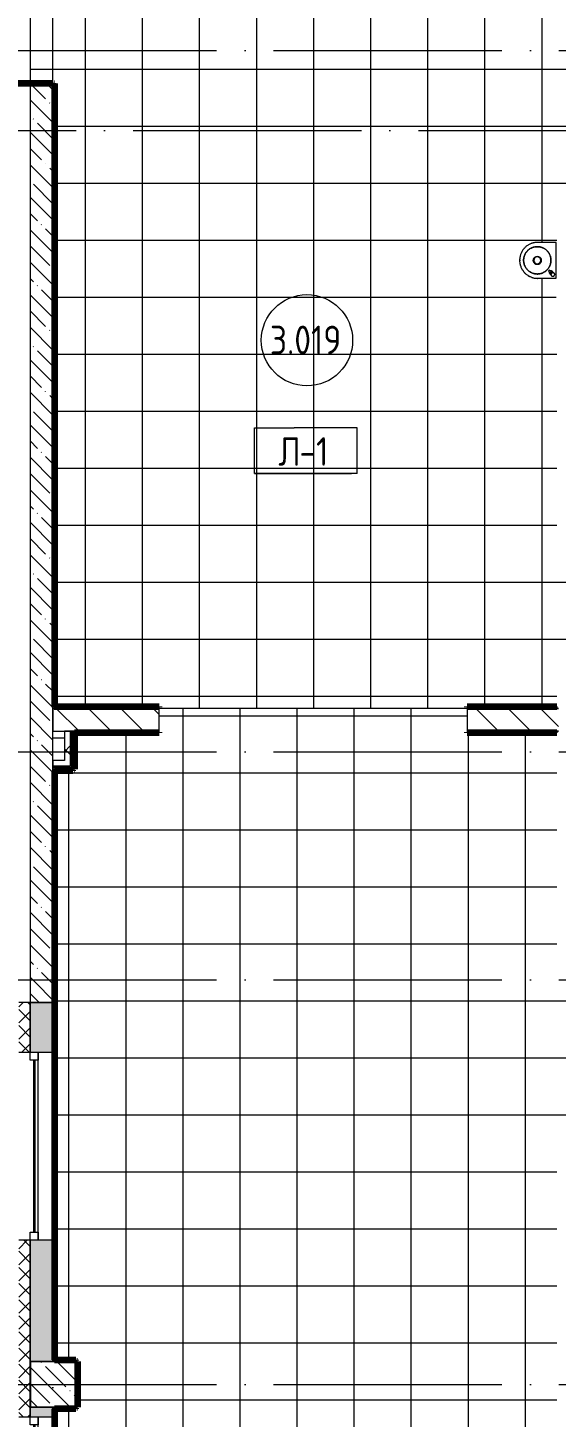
# Model space of a CAD drawing. Header units: millimetres. Extents: x 97 to 215964, y -4577 to 60645.
# Drawn here: x 128078 to 132707, y 39687 to 51875 of the extents above; entities that cross this region are included whole.
import ezdxf

# ---------------------------------------------------------------- set-up
doc = ezdxf.new("R2010")
doc.units = ezdxf.units.MM
doc.linetypes.add('ADSK_Линия сетки', pattern=[2500, 2000, -250, 0, -250])
for name, color, linetype, lineweight in [('A-AREA-____-IDEN', 2, 'Continuous', 20), ('A-FLOR-____-IDEN', 11, 'Continuous', 20), ('A-FLOR-____-OTLN', 192, 'Continuous', 9), ('A-FLOR-____-PATT', 8, 'Continuous', 9), ('A-GLAZ-____-MCUT', 151, 'Continuous', 9), ('A-GLAZ-____-OTLN', 151, 'Continuous', 9), ('A-WALL-____-MCUT', 113, 'Continuous', 9), ('A-WALL-____-PATT', 111, 'Continuous', 9), ('A-WALL-FNSH-MCUT', 113, 'Continuous', 9), ('I-WALL-____-OTLN', 2, 'Continuous', 9), ('P-SANR-FIXT-OTLN', 6, 'Continuous', 9), ('S-COLS-____-MCUT', 52, 'Continuous', 9), ('S-COLS-____-OTLN', 52, 'Continuous', 9), ('S-GRID-____-OTLN', 1, 'Continuous', 9)]:
    doc.layers.add(name, color=color, linetype=linetype, lineweight=lineweight)
doc.styles.add('GOST Common', font='GOST_Common.ttf', dxfattribs={"width": 0.9, "height": 250})
pattern_1 = [(135, (0, 0), (-142.5612, -142.5612), []), (135, (142.56, 0), (-142.5612, -142.5612), [252.016, -50.403, 3.353, -47.05])]

# ---------------------------------------------------------------- blocks, each defined once
blk = doc.blocks.new('Окно_СКБ_1Ст1 - 120_Окно_СКБ_1Ст_1650_ОК17_E60-37619705-О_АИ_ПП_8_400_Целиком')
at = {"layer": 'A-GLAZ-____-MCUT', "color": 90}
for p, q in [((-825, -195), (-825, -125)), ((-825, -125), (-755, -125)), ((-755, -195), (-825, -195)), ((-755, -125), (-755, -195)), ((755, -195), (755, -125)), ((755, -125), (825, -125)), ((825, -195), (755, -195)), ((825, -125), (825, -195))]:
    blk.add_line(p, q, dxfattribs=at)
at = {"layer": 'A-GLAZ-____-MCUT', "color": 10, "lineweight": 5}
for p, q in [((755, -155), (-755, -155)), ((755, -165), (-755, -165))]:
    blk.add_line(p, q, dxfattribs=at)
at = {"layer": 'A-GLAZ-____-OTLN', "color": 10, "lineweight": 5}
blk.add_line((-825, -195), (825, -195), dxfattribs=at)
blk = doc.blocks.new('Окно_СКБ_2Ст1 - Окно_СКБ_2Ст_3300_ОКп-1_e60-37619719-О_АИ_ПП_8_400_Целиком')
at = {"layer": 'A-GLAZ-____-MCUT', "color": 90}
for p, q in [((-1650, -195), (-1650, -125)), ((-1650, -125), (-1580, -125)), ((-1580, -195), (-1650, -195)), ((-1580, -125), (-1580, -195)), ((750, -195), (750, -125)), ((750, -125), (820, -125)), ((820, -195), (750, -195)), ((820, -125), (820, -195)), ((1580, -195), (1580, -125)), ((1580, -125), (1650, -125)), ((1650, -195), (1580, -195)), ((1650, -125), (1650, -195))]:
    blk.add_line(p, q, dxfattribs=at)
at = {"layer": 'A-GLAZ-____-MCUT', "color": 10, "lineweight": 5}
for p, q in [((750, -155), (-1580, -155)), ((750, -165), (-1580, -165)), ((1580, -155), (820, -155)), ((1580, -165), (820, -165))]:
    blk.add_line(p, q, dxfattribs=at)
at = {"layer": 'A-GLAZ-____-OTLN', "color": 10, "lineweight": 5}
blk.add_line((-1650, -195), (1650, -195), dxfattribs=at)
blk = doc.blocks.new('0083_СОШ675_АР_R22_rvt-1-О_АИ_ПП_8_400_Целиком')
at = {"layer": 'A-WALL-____-PATT', "lineweight": 5}
h = blk.add_hatch(dxfattribs=at)
h.set_pattern_fill('FP_8', color=10, style=0, pattern_type=2)
h.set_pattern_definition(pattern_1)
h.paths.add_polyline_path([(69300, 43500), (69500, 43500), (69500, 51375), (69300, 51375), (69300, 44091)])
h = blk.add_hatch(dxfattribs=at)
h.set_pattern_fill('FP_10', color=10, style=0, pattern_type=2)
h.set_pattern_definition([(135, (0, 0), (-141.42136, -141.42136), [])])
h.paths.add_polyline_path([(69500, 45705), (70430, 45705), (70430, 45905), (69500, 45905)])
h.paths.add_polyline_path([(73686, 45705), (73930, 45705), (73930, 45905), (73130, 45905), (73130, 45705)])
h = blk.add_hatch(dxfattribs=at)
h.set_pattern_fill('FP_17', color=252, style=0, pattern_type=2)
h.set_pattern_definition([(45, (0, 0), (-141.42136, 141.42136), []), (135, (0, 0), (-141.42136, -141.42136), [])])
h.paths.add_polyline_path([(69650, 45447), (69650, 45705), (69600, 45705), (69600, 45447)])
h = blk.add_hatch(dxfattribs=at)
h.set_pattern_fill('FP_8', color=10, style=0, pattern_type=2)
h.set_pattern_definition(pattern_1)
h.paths.add_polyline_path([(69500, 43325), (69500, 43500), (69300, 43500), (69300, 43325)])
h = blk.add_hatch(dxfattribs=at)
h.set_pattern_fill('FP_16', color=10, style=0, pattern_type=2)
h.set_pattern_definition([(45, (0, 0), (-70.71068, 70.71068), []), (135, (0, 0), (-70.71068, -70.71068), [])])
h.paths.add_polyline_path([(69283, 26225), (69300, 26225), (69300, 33190), (69200, 33190), (69200, 26225)])
h.paths.add_polyline_path([(69300, 34840), (69300, 36390), (69200, 36390), (69200, 34840)])
h.paths.add_polyline_path([(69200, 39690), (69300, 39690), (69300, 41240), (69200, 41240), (69200, 40183)])
h.paths.add_polyline_path([(69200, 42890), (69300, 42890), (69300, 43325), (69200, 43325), (69200, 43114)])
h = blk.add_hatch(dxfattribs=at)
h.set_pattern_fill('FP_69', color=10, style=0, pattern_type=2)
h.set_pattern_definition([(50, (0, 0), (364.3679, -31.8783), [38.1, -419.1]), (355, (0, 0), (-70.4859, 382.1133), [30.48, -335.28]), (100.451, (30.36, -2.66), (293.885, 350.2334), [32.38, -356.18]), (46.184, (0, 101.6), (542.1585, -84.0858), [57.15, -628.65]), (96.636, (45.2, 94.6), (474.805, 494.8554), [48.57, -534.27]), (351.184, (0, 101.6), (474.8102, 494.85), [45.72, -502.92]), (21, (50.8, 76.2), (303.2285, -204.5305), [38.1, -419.1]), (326, (50.8, 76.2), (123.6039, 368.376), [30.48, -335.28]), (71.451, (76.07, 59.16), (426.8341, 163.8427), [32.38, -356.18]), (37.5, (0, 0), (6.17665, 169.11015), [16.764, -314.452, 16.764, -323.596, -336.55]), (37.5, (0, 0), (6.17665, 169.11015), [-671.576, 16.764, -319.786]), (7.5, (0, 0), (133.63888, 200.3615), [16.764, -177.292, 16.764, -306.832, -128.27]), (7.5, (0, 0), (133.63888, 200.3615), [-517.652, 16.764, -111.506]), (327.5, (-113.28, 0), (271.18182, -11.45836), [16.764, -110.236, 16.764, -379.476, -525.78]), (327.5, (-113.28, 0), (271.18182, -11.45836), [-523.24, 16.764, -509.016]), (317.5, (-164.08, 0), (296.2585, 50.85285), [16.764, -148.336, 16.764, -246.38, -373.38]), (317.5, (-164.08, 0), (296.2585, 50.85285), [-428.244, 16.764, -356.616])])
h.paths.add_polyline_path([(69300, 26625), (69500, 26625), (69500, 32325), (69300, 32325), (69300, 27482)])
h.paths.add_polyline_path([(69300, 32725), (69500, 32725), (69500, 33190), (69300, 33190)])
h.paths.add_polyline_path([(69500, 34840), (69500, 35575), (69300, 35575), (69300, 34840)])
h.paths.add_polyline_path([(69300, 35975), (69500, 35975), (69500, 36390), (69300, 36390), (69300, 36275)])
h.paths.add_polyline_path([(69500, 39690), (69500, 39775), (69300, 39775), (69300, 39690)])
h.paths.add_polyline_path([(69500, 40175), (69500, 41240), (69300, 41240), (69300, 40175)])
h.paths.add_polyline_path([(69500, 42890), (69500, 43325), (69300, 43325), (69300, 42890)])
at = {"layer": 'S-COLS-____-OTLN', "lineweight": 5}
h = blk.add_hatch(dxfattribs=at)
h.set_pattern_fill('FP_8', color=256, style=0, pattern_type=2)
h.set_pattern_definition(pattern_1)
h.paths.add_polyline_path([(69300, 39775), (69700, 39775), (69700, 40175), (69300, 40175)])
at = {"layer": 'A-FLOR-____-OTLN', "color": 90}
blk.add_line((69500, 45647), (69600, 45647), dxfattribs=at)
at = {"layer": 'A-WALL-____-MCUT', "color": 50, "lineweight": 13}
for p, q in [((69300, 51375), (69300, 43500)), ((69500, 51375), (69300, 51375)), ((69500, 43500), (69500, 51375)), ((70430, 45905), (69500, 45905)), ((69500, 45905), (69500, 45705)), ((70430, 45705), (70430, 45905)), ((73930, 45905), (73130, 45905)), ((73130, 45905), (73130, 45705)), ((69500, 45705), (70430, 45705)), ((69650, 45705), (69600, 45705)), ((69600, 45705), (69600, 45447)), ((69650, 45705), (69650, 45447)), ((73130, 45705), (73930, 45705)), ((69600, 45447), (69500, 45447)), ((69500, 45447), (69500, 45397)), ((69650, 45397), (69500, 45397)), ((69650, 45447), (69650, 45397)), ((69300, 43500), (69300, 43325)), ((69500, 43325), (69500, 43500)), ((69300, 42890), (69300, 43325)), ((69300, 43325), (69500, 43325)), ((69500, 43325), (69300, 43325)), ((69300, 43325), (69300, 42890)), ((69500, 42890), (69500, 43325)), ((69300, 42890), (69500, 42890)), ((69300, 40175), (69300, 41240)), ((69500, 41240), (69300, 41240)), ((69300, 41240), (69300, 40175)), ((69500, 40175), (69500, 41240)), ((69300, 39690), (69300, 39775)), ((69300, 39775), (69300, 39690)), ((69500, 39690), (69500, 39775)), ((69300, 39690), (69500, 39690))]:
    blk.add_line(p, q, dxfattribs=at)
at = {"layer": 'A-WALL-____-MCUT', "color": 10, "lineweight": 5}
for p, q in [((69663, 45705), (69663, 45447)), ((69663, 45385), (69500, 45385)), ((69663, 45447), (69663, 45397)), ((69663, 45397), (69663, 45385)), ((69300, 40175), (69500, 40175)), ((69500, 39775), (69300, 39775))]:
    blk.add_line(p, q, dxfattribs=at)
at = {"layer": 'A-WALL-____-MCUT', "color": 90}
for p, q in [((69300, 43325), (69200, 43325)), ((69200, 42890), (69300, 42890)), ((69300, 41240), (69200, 41240)), ((69300, 39775), (69300, 40175)), ((69200, 39690), (69300, 39690))]:
    blk.add_line(p, q, dxfattribs=at)
at = {"layer": 'A-WALL-FNSH-MCUT', "color": 90}
for p, q in [((69663, 45705), (69650, 45705)), ((69675, 45705), (69663, 45705)), ((69675, 45447), (69675, 45705)), ((69500, 45397), (69500, 45385)), ((69500, 45385), (69500, 45372)), ((69500, 45372), (69675, 45372)), ((69675, 45397), (69675, 45447)), ((69675, 45385), (69675, 45397)), ((69675, 45372), (69675, 45385))]:
    blk.add_line(p, q, dxfattribs=at)
at = {"layer": 'I-WALL-____-OTLN', "color": 90}
blk.add_line((69500, 42884), (69500, 41240), dxfattribs=at)
at = {"layer": 'S-COLS-____-MCUT', "color": 130, "lineweight": 25}
for p, q in [((69300, 40175), (69300, 39775)), ((69700, 40175), (69500, 40175)), ((69700, 39775), (69700, 40175)), ((69500, 39775), (69700, 39775))]:
    blk.add_line(p, q, dxfattribs=at)
at = {"layer": 'S-COLS-____-OTLN', "color": 90}
for p, q in [((69500, 40175), (69300, 40175)), ((69300, 39775), (69500, 39775))]:
    blk.add_line(p, q, dxfattribs=at)
at = {"layer": 'A-GLAZ-____-OTLN', "color": 90, "lineweight": 9, "rotation": 89.99999999999993}
for name, p in [('Окно_СКБ_1Ст1 - 120_Окно_СКБ_1Ст_1650_ОК17_E60-37619705-О_АИ_ПП_8_400_Целиком', (69175, 42065)), ('Окно_СКБ_2Ст1 - Окно_СКБ_2Ст_3300_ОКп-1_e60-37619719-О_АИ_ПП_8_400_Целиком', (69175, 38040))]:
    blk.add_blockref(name, p, dxfattribs=at)
blk = doc.blocks.new('ВК_Фонтан_Питьевой_R20 - DF240WM-V195-О_АИ_ПП_8_400_Целиком')
at = {"layer": 'P-SANR-FIXT-OTLN', "color": 170, "lineweight": 18}
for p, q in [((73909, 49993), (73747, 49993)), ((73909, 49678), (73909, 49993)), ((73853, 49749), (73843, 49739)), ((73844, 49738), (73843, 49739)), ((73843, 49739), (73843, 49739)), ((73846, 49736), (73844, 49738)), ((73844, 49738), (73844, 49738)), ((73860, 49722), (73846, 49736)), ((73853, 49749), (73853, 49749)), ((73853, 49749), (73854, 49748)), ((73854, 49748), (73854, 49748)), ((73854, 49748), (73855, 49746)), ((73855, 49746), (73870, 49732)), ((73887, 49726), (73875, 49738)), ((73747, 49678), (73909, 49678)), ((73854, 49717), (73866, 49705)), ((73866, 49716), (73868, 49724)), ((73867, 49711), (73867, 49709)), ((73869, 49706), (73867, 49709)), ((73867, 49709), (73869, 49706)), ((73867, 49709), (73867, 49709)), ((73867, 49702), (73870, 49699)), ((73868, 49724), (73876, 49726)), ((73883, 49725), (73881, 49725)), ((73883, 49725), (73886, 49723)), ((73886, 49723), (73883, 49725)), ((73893, 49722), (73890, 49725))]:
    blk.add_line(p, q, dxfattribs=at)
at = {"layer": 'P-SANR-FIXT-OTLN', "color": 170, "lineweight": 18, "flags": 128}
for points in [[(73747, 49993), (73740, 49993), (73734, 49992), (73728, 49992), (73722, 49991), (73715, 49990), (73709, 49988), (73703, 49987), (73697, 49985), (73691, 49983), (73685, 49980), (73680, 49978), (73674, 49975), (73668, 49972), (73663, 49969), (73658, 49965), (73653, 49962), (73648, 49958), (73643, 49954), (73638, 49950), (73634, 49945), (73629, 49940), (73625, 49936), (73621, 49931), (73618, 49926), (73614, 49920), (73611, 49915), (73608, 49910), (73605, 49904), (73602, 49898), (73600, 49892), (73598, 49887), (73596, 49881), (73594, 49874), (73593, 49868), (73591, 49862), (73590, 49856), (73590, 49850), (73589, 49843), (73589, 49837), (73589, 49831), (73589, 49824), (73590, 49818), (73591, 49812), (73592, 49806), (73593, 49800), (73595, 49793), (73597, 49787), (73599, 49781), (73601, 49776), (73603, 49770), (73606, 49764), (73609, 49759), (73612, 49753), (73616, 49748), (73619, 49743), (73623, 49738), (73627, 49733), (73631, 49728), (73636, 49724), (73640, 49719), (73645, 49715), (73650, 49711), (73655, 49707), (73660, 49704), (73665, 49700), (73671, 49697), (73676, 49694), (73682, 49692), (73688, 49689), (73694, 49687), (73700, 49685), (73706, 49683), (73712, 49682), (73718, 49680), (73724, 49679), (73731, 49679), (73737, 49678), (73743, 49678), (73747, 49678)], [(73864, 49835), (73864, 49840), (73864, 49845), (73863, 49850), (73863, 49854), (73862, 49859), (73861, 49864), (73859, 49869), (73858, 49873), (73856, 49878), (73855, 49882), (73853, 49886), (73851, 49891), (73848, 49895), (73846, 49899), (73843, 49903), (73840, 49907), (73837, 49911), (73834, 49914), (73831, 49918), (73828, 49921), (73824, 49925), (73821, 49928), (73817, 49931), (73813, 49934), (73809, 49936), (73805, 49939), (73801, 49941), (73796, 49943), (73792, 49945), (73788, 49947), (73783, 49949), (73779, 49950), (73774, 49952), (73769, 49953), (73765, 49954), (73760, 49954), (73755, 49955), (73750, 49955), (73745, 49955), (73741, 49955), (73736, 49955), (73731, 49955), (73726, 49954), (73722, 49953), (73717, 49952), (73712, 49951), (73708, 49950), (73703, 49948), (73699, 49946), (73694, 49944), (73690, 49942), (73686, 49940), (73681, 49938), (73677, 49935), (73673, 49932), (73670, 49929), (73666, 49926), (73662, 49923), (73659, 49920), (73656, 49916), (73652, 49913), (73649, 49909), (73647, 49905), (73644, 49901), (73641, 49897), (73639, 49893), (73637, 49889), (73635, 49884), (73633, 49880), (73631, 49876), (73630, 49871), (73628, 49866), (73627, 49862), (73626, 49857), (73625, 49852), (73625, 49848), (73624, 49843), (73624, 49838), (73624, 49835)], [(73624, 49835), (73624, 49840), (73624, 49845), (73625, 49850), (73626, 49854), (73626, 49859), (73628, 49864), (73629, 49869), (73630, 49873), (73632, 49878), (73634, 49882), (73636, 49886), (73638, 49891), (73640, 49895), (73642, 49899), (73645, 49903), (73648, 49907), (73651, 49911), (73654, 49914), (73657, 49918), (73661, 49921), (73664, 49925), (73668, 49928), (73671, 49931), (73675, 49934), (73679, 49936), (73683, 49939), (73688, 49941), (73692, 49943), (73696, 49945), (73701, 49947), (73705, 49949), (73710, 49950), (73714, 49952), (73719, 49953), (73724, 49954), (73728, 49954), (73733, 49955), (73738, 49955), (73743, 49955), (73748, 49955), (73752, 49955), (73757, 49955), (73762, 49954), (73767, 49953), (73771, 49952), (73776, 49951), (73781, 49950), (73785, 49948), (73790, 49946), (73794, 49944), (73798, 49942), (73803, 49940), (73807, 49938), (73811, 49935), (73815, 49932), (73819, 49929), (73822, 49926), (73826, 49923), (73829, 49920), (73833, 49916), (73836, 49913), (73839, 49909), (73842, 49905), (73844, 49901), (73847, 49897), (73849, 49893), (73852, 49889), (73854, 49884), (73855, 49880), (73857, 49876), (73859, 49871), (73860, 49866), (73861, 49862), (73862, 49857), (73863, 49852), (73863, 49848), (73864, 49843), (73864, 49838), (73864, 49835)], [(73709, 49835), (73709, 49837), (73709, 49838), (73710, 49840), (73710, 49841), (73710, 49842), (73710, 49844), (73711, 49845), (73711, 49846), (73712, 49848), (73712, 49849), (73713, 49850), (73713, 49851), (73714, 49853), (73715, 49854), (73715, 49855), (73716, 49856), (73717, 49857), (73718, 49858), (73719, 49859), (73720, 49860), (73721, 49861), (73722, 49862), (73723, 49863), (73724, 49864), (73725, 49865), (73726, 49865), (73728, 49866), (73729, 49867), (73730, 49867), (73731, 49868), (73733, 49868), (73734, 49869), (73735, 49869), (73737, 49869), (73738, 49870), (73740, 49870), (73741, 49870), (73742, 49870), (73744, 49870), (73745, 49870), (73747, 49870), (73748, 49870), (73749, 49870), (73751, 49870), (73752, 49869), (73753, 49869), (73755, 49869), (73756, 49868), (73757, 49868), (73759, 49867), (73760, 49866), (73761, 49866), (73762, 49865), (73763, 49864), (73765, 49864), (73766, 49863), (73767, 49862), (73768, 49861), (73769, 49860), (73770, 49859), (73771, 49858), (73772, 49857), (73772, 49856), (73773, 49854), (73774, 49853), (73775, 49852), (73775, 49851), (73776, 49850), (73776, 49848), (73777, 49847), (73777, 49846), (73778, 49844), (73778, 49843), (73778, 49842), (73779, 49840), (73779, 49839), (73779, 49838), (73779, 49836), (73779, 49835)], [(73624, 49835), (73624, 49831), (73624, 49826), (73625, 49821), (73626, 49816), (73626, 49812), (73628, 49807), (73629, 49802), (73630, 49798), (73632, 49793), (73634, 49789), (73636, 49784), (73638, 49780), (73640, 49776), (73642, 49772), (73645, 49768), (73648, 49764), (73651, 49760), (73654, 49756), (73657, 49753), (73661, 49749), (73664, 49746), (73668, 49743), (73671, 49740), (73675, 49737), (73679, 49734), (73683, 49732), (73688, 49730), (73692, 49727), (73696, 49725), (73701, 49724), (73705, 49722), (73710, 49720), (73714, 49719), (73719, 49718), (73724, 49717), (73728, 49716), (73733, 49716), (73738, 49716), (73743, 49715), (73748, 49715), (73752, 49716), (73757, 49716), (73762, 49717), (73767, 49718), (73771, 49719), (73776, 49720), (73781, 49721), (73785, 49723), (73790, 49724), (73794, 49726), (73798, 49728), (73803, 49731), (73807, 49733), (73811, 49736), (73815, 49738), (73819, 49741), (73822, 49744), (73826, 49748), (73829, 49751), (73833, 49754), (73836, 49758), (73839, 49762), (73842, 49765), (73844, 49769), (73847, 49774), (73849, 49778), (73852, 49782), (73854, 49786), (73855, 49791), (73857, 49795), (73859, 49800), (73860, 49804), (73861, 49809), (73862, 49814), (73863, 49818), (73863, 49823), (73864, 49828), (73864, 49833), (73864, 49835)], [(73864, 49835), (73864, 49831), (73864, 49826), (73863, 49821), (73863, 49816), (73862, 49812), (73861, 49807), (73859, 49802), (73858, 49798), (73856, 49793), (73855, 49789), (73853, 49784), (73851, 49780), (73848, 49776), (73846, 49772), (73843, 49768), (73840, 49764), (73837, 49760), (73834, 49756), (73831, 49753), (73828, 49749), (73824, 49746), (73821, 49743), (73817, 49740), (73813, 49737), (73809, 49734), (73805, 49732), (73801, 49730), (73796, 49727), (73792, 49725), (73788, 49724), (73783, 49722), (73779, 49720), (73774, 49719), (73769, 49718), (73765, 49717), (73760, 49716), (73755, 49716), (73750, 49716), (73745, 49715), (73741, 49715), (73736, 49716), (73731, 49716), (73726, 49717), (73722, 49718), (73717, 49719), (73712, 49720), (73708, 49721), (73703, 49723), (73699, 49724), (73694, 49726), (73690, 49728), (73686, 49731), (73681, 49733), (73677, 49736), (73673, 49738), (73670, 49741), (73666, 49744), (73662, 49748), (73659, 49751), (73656, 49754), (73652, 49758), (73649, 49762), (73647, 49765), (73644, 49769), (73641, 49774), (73639, 49778), (73637, 49782), (73635, 49786), (73633, 49791), (73631, 49795), (73630, 49800), (73628, 49804), (73627, 49809), (73626, 49814), (73625, 49818), (73625, 49823), (73624, 49828), (73624, 49833), (73624, 49835)], [(73779, 49835), (73779, 49834), (73779, 49833), (73779, 49831), (73778, 49830), (73778, 49828), (73778, 49827), (73778, 49826), (73777, 49824), (73777, 49823), (73776, 49822), (73776, 49821), (73775, 49819), (73774, 49818), (73774, 49817), (73773, 49816), (73772, 49815), (73771, 49813), (73770, 49812), (73769, 49811), (73768, 49810), (73767, 49809), (73766, 49809), (73765, 49808), (73764, 49807), (73763, 49806), (73762, 49805), (73761, 49805), (73759, 49804), (73758, 49803), (73757, 49803), (73755, 49802), (73754, 49802), (73753, 49802), (73751, 49801), (73750, 49801), (73749, 49801), (73747, 49801), (73746, 49801), (73744, 49801), (73743, 49801), (73742, 49801), (73740, 49801), (73739, 49801), (73738, 49801), (73736, 49801), (73735, 49802), (73734, 49802), (73732, 49803), (73731, 49803), (73730, 49804), (73728, 49804), (73727, 49805), (73726, 49806), (73725, 49806), (73724, 49807), (73723, 49808), (73721, 49809), (73720, 49810), (73719, 49811), (73718, 49812), (73718, 49813), (73717, 49814), (73716, 49815), (73715, 49816), (73714, 49817), (73714, 49819), (73713, 49820), (73712, 49821), (73712, 49822), (73711, 49824), (73711, 49825), (73710, 49826), (73710, 49828), (73710, 49829), (73710, 49830), (73709, 49832), (73709, 49833), (73709, 49835), (73709, 49835)], [(73849, 49733), (73848, 49729), (73849, 49726), (73850, 49722), (73853, 49718), (73855, 49716)], [(73876, 49737), (73874, 49739), (73870, 49742), (73866, 49743), (73863, 49743), (73859, 49743)], [(73864, 49728), (73862, 49726), (73861, 49724), (73860, 49722)], [(73870, 49732), (73868, 49731), (73866, 49730), (73864, 49728)], [(73870, 49699), (73871, 49698), (73871, 49698), (73872, 49698), (73872, 49697), (73873, 49697), (73873, 49697), (73874, 49696), (73874, 49696), (73875, 49696), (73875, 49696), (73876, 49695), (73876, 49695), (73877, 49695), (73878, 49695), (73878, 49695), (73879, 49695), (73879, 49695), (73880, 49695), (73881, 49695), (73881, 49695), (73882, 49695), (73882, 49695), (73883, 49695), (73884, 49695), (73884, 49695), (73885, 49696), (73885, 49696), (73886, 49696), (73887, 49696), (73887, 49697), (73888, 49697), (73888, 49697), (73889, 49698), (73889, 49698), (73890, 49698), (73890, 49699), (73891, 49699), (73891, 49699), (73892, 49700), (73892, 49700)], [(73892, 49700), (73892, 49700), (73893, 49701), (73893, 49701), (73894, 49702), (73894, 49702), (73894, 49703), (73895, 49704), (73895, 49704), (73895, 49705), (73896, 49705), (73896, 49706), (73896, 49706), (73896, 49707), (73896, 49708), (73897, 49708), (73897, 49709), (73897, 49709), (73897, 49710), (73897, 49711), (73897, 49711), (73897, 49712), (73897, 49712), (73897, 49713), (73897, 49714), (73897, 49714), (73897, 49715), (73897, 49715), (73897, 49716), (73896, 49717), (73896, 49717), (73896, 49718), (73896, 49718), (73895, 49719), (73895, 49719), (73895, 49720), (73894, 49720), (73894, 49721), (73894, 49721), (73893, 49722), (73893, 49722)]]:
    blk.add_lwpolyline(points, dxfattribs=at)
at = {"layer": 'P-SANR-FIXT-OTLN', "color": 170, "lineweight": 18}
for centre, radius, start, end in [((73747, 49835), 158, 118.6306, 124.7253), ((73747, 49835), 157, 100.2291, 108.4397), ((73747, 49835), 158, 92.9408, 93.5336), ((73747, 49835), 158, 90, 91.6885), ((73747, 49835), 157, 167.7596, 170.2401), ((73747, 49835), 157, 162.9647, 166.9198), ((73747, 49835), 157, 153.6495, 154.9905), ((73747, 49835), 158, 149.2024, 152.2575), ((73747, 49835), 158, 138.608, 139.6696), ((73747, 49835), 157, 133.8248, 137.2368), ((73744, 49835), 34.8, 0, 180), ((73744, 49835), 30.3, 0, 180), ((73744, 49835), 30.3, 142.4111, 145.3367), ((73744, 49835), 30.3, 34.6633, 37.5889), ((73747, 49835), 157, 177.9841, 182.0159), ((73747, 49835), 157, 192.8915, 197.0158), ((73747, 49835), 157, 199.0998, 199.8707), ((73747, 49835), 157, 206.715, 210.9578), ((73747, 49835), 158, 221.7386, 226.2617), ((73744, 49835), 34.8, 180, 0), ((73744, 49835), 30.3, 180, 0), ((73744, 49835), 30.3, 214.6633, 217.5889), ((73744, 49835), 30.3, 322.4111, 325.3367), ((73747, 49835), 157, 236.8301, 242.6903), ((73747, 49835), 157, 251.6472, 256.0708), ((73747, 49835), 158, 268.3115, 270)]:
    blk.add_arc(centre, radius, start, end, dxfattribs=at)
for centre, major_axis, start_param, end_param in [((73876, 49716), (10.6, 10.6), 5.905201, 7.853982), ((73879, 49713), (11.5, 11.5), 6.095189, 7.853982), ((73876, 49716), (10.6, 10.6), 1.570796, 3.323985), ((73879, 49713), (11.5, 11.5), 1.570796, 3.306639)]:
    blk.add_ellipse(centre, major_axis=major_axis, ratio=0.87462, start_param=start_param, end_param=end_param, dxfattribs=at)
for points, knots in [([(73907, 49991), (73907, 49991), (73908, 49991), (73908, 49992), (73908, 49992), (73908, 49992), (73908, 49992), (73909, 49992), (73909, 49992), (73909, 49993), (73909, 49993), (73909, 49993), (73909, 49993), (73909, 49993)], [-1, -1, -1, -1, -0.833333, -0.75, -0.666667, -0.625, -0.583333, -0.5, -0.416667, -0.333333, -0.25, -0.166667, 0, 0, 0, 0]), ([(73909, 49678), (73909, 49678), (73909, 49678), (73909, 49678), (73909, 49678), (73909, 49678), (73909, 49678), (73908, 49679), (73908, 49679), (73908, 49679), (73908, 49679), (73908, 49679), (73907, 49680), (73907, 49680)], [0, 0, 0, 0, 0.166667, 0.25, 0.333333, 0.416667, 0.5, 0.583333, 0.666667, 0.708333, 0.75, 0.833333, 1, 1, 1, 1])]:
    blk.add_open_spline(points, degree=3, knots=knots, dxfattribs=at)
blk = doc.blocks.new('0083_СОШ675_ВК_R22_rvt-1-О_АИ_ПП_8_400_Целиком')
at = {"layer": 'P-SANR-FIXT-OTLN', "color": 170, "lineweight": 18}
blk.add_blockref('ВК_Фонтан_Питьевой_R20 - DF240WM-V195-О_АИ_ПП_8_400_Целиком', (0, 0), dxfattribs=at)
blk = doc.blocks.new('ADSK_Марка_Перекрытие - Типоразмер_ADSK_Марка-158127-О_АИ_ПП_8_400_Целиком')
at = {"layer": 'A-FLOR-____-IDEN'}
for p, q in [((-4.5, 4), (-1, 4)), ((-4.5, 0), (-4.5, 4)), ((4.5, 4), (-1, 4)), ((4.5, 0), (4.5, 4)), ((4.5, 0), (-4.5, 0)), ((-4.5, 0), (4, 0))]:
    blk.add_line(p, q, dxfattribs=at)
blk = doc.blocks.new('ADSK_Марка_Помещение_ОдноЗначение - Номер-159740-О_АИ_ПП_8_400_Целиком')
at = {"layer": 'A-AREA-____-IDEN'}
blk.add_circle((0, 0), 4, dxfattribs=at)

msp = doc.modelspace()

# ---------------------------------------------------------------- hatches: boundary and pattern name
at = {"layer": 'A-FLOR-____-PATT'}
h = msp.add_hatch(dxfattribs=at)
h.set_pattern_fill('FP_200', color=256, style=0, pattern_type=2)
h.set_pattern_definition([(270, (130582.87, 49512.5), (500, 3e-14), []), (0, (130582.87, 49512.5), (0, 500), [])])
h.paths.add_polyline_path([(131225.72802, 45905), (131927.887824, 45905), (131927.887824, 45920), (132712.887824, 45920), (132712.887824, 46099.999414), (132927.865903, 46099.999414), (132927.865903, 47049.999414), (132727.865903, 47049.999414), (132727.865903, 47299.999414), (132712.887824, 47299.999414), (132712.887824, 49449.548266), (132707.887824, 49449.548266), (132707.887824, 49951.198266), (132712.887824, 49951.198266), (132712.887824, 50375.000586), (132927.865903, 50375.270953), (132927.865903, 52015.000586), (132712.887824, 52015.000586), (132712.887824, 54974.482366), (132525.833284, 54974.482366), (132525.833284, 54979.482366), (132515.833284, 54979.482366), (132515.833284, 54989.482366), (132510.833284, 54989.482366), (132510.833284, 55339.482366), (132515.833284, 55339.482366), (132515.833284, 55349.482366), (132525.833284, 55349.482366), (132526.809814, 55354.482366), (132712.887824, 55354.482366), (132712.887824, 58359.999414), (128312.843981, 58359.999414), (128312.843981, 54665.000586), (128297.843981, 54665.000586), (128296.956847, 54660.000586), (128097.865903, 54660.000586), (128098.775064, 51390.000586), (128297.887824, 51390.000586), (128297.887824, 51385.000586), (128312.887824, 51385.000586), (128312.887824, 45920), (129227.887824, 45920), (129227.887824, 45905)])
h.paths.add_polyline_path([(132544.492661, 49678.459052), (132544.492661, 49679.873266), (132541.992661, 49678.680453)])
h.paths.add_polyline_path([(132388.805561, 49815.068356), (132389.49361, 49815.250085), (132388.962103, 49819.612985)])
h.paths.add_polyline_path([(132387.486827, 49835.373266), (132388.44982, 49831.328119), (132387.908386, 49836.020704)])
h.paths.add_polyline_path([(132537.231073, 49991.649294), (132537.448389, 49992.259362), (132541.992661, 49992.067767)])
h.paths.add_polyline_path([(132603.242661, 49677.873266), (132534.685084, 49678.498199), (132500.756038, 49684.95073), (132493.902721, 49686.780048), (132480.742661, 49692.214234), (132466.742661, 49699.493347), (132452.544452, 49707.911349), (132446.575713, 49713.062239), (132438.749837, 49719.2402), (132431.512589, 49726.789482), (132425.019615, 49733.469438), (132418.312062, 49742.468867), (132413.006474, 49749.57199), (132407.304903, 49759.676458), (132401.699756, 49769.930758), (132397.488205, 49779.327379), (132398.445481, 49779.327379), (132390.524523, 49805.188495), (132387.903879, 49825.311676), (132387.908386, 49845.543583), (132391.133725, 49868.515171), (132397.274201, 49890.862319), (132404.879031, 49906.892455), (132418.386768, 49929.279721), (132425.94549, 49937.277094), (132445.673396, 49957.684293), (132455.42895, 49963.862255), (132476.11857, 49976.360047), (132514.30789, 49988.716439), (132530.476607, 49991.533143), (132664.492661, 49992.873266), (132706.992661, 49991.873266), (132705.992661, 49677.873266), (132628.613242, 49677.873266)])
h.paths.add_polyline_path([(132579.911201, 49720.658675), (132600.737621, 49729.860268), (132609.108159, 49735.701052), (132607.066205, 49735.528394), (132580.971118, 49721.246484)])
h.paths.add_polyline_path([(132510.52526, 49718.60743), (132508.055559, 49720.106803), (132510.287328, 49718.682814)])
h.paths.add_polyline_path([(132579.0747, 49721.246484), (132606.585408, 49734.030041), (132587.437748, 49723.645355), (132579.911201, 49721.48852)])
h.paths.add_polyline_path([(132455.37208, 49748.752685), (132451.547574, 49754.123019), (132453.941803, 49750.616659)])
h.paths.add_polyline_path([(132445.345998, 49762.775432), (132448.999121, 49757.058088), (132445.77744, 49762.133178)])
h.paths.add_polyline_path([(132433.264207, 49782.708443), (132432.127065, 49786.380195), (132433.166713, 49782.947664)])
h.paths.add_polyline_path([(132653.567354, 49789.692239), (132657.710952, 49802.491944), (132654.351808, 49792.169774), (132653.642059, 49789.928179)])
h.paths.add_polyline_path([(132559.624201, 49804.879329), (132558.063106, 49804.879329), (132559.418999, 49804.833955)])
h.paths.add_polyline_path([(132541.992661, 49799.808459), (132559.624201, 49803.304642), (132544.492661, 49800.327128)])
h.paths.add_polyline_path([(132512.554549, 49814.926566), (132511.854977, 49817.973266), (132511.854977, 49816.423226)])
h.paths.add_polyline_path([(132571.430772, 49855.819966), (132572.130345, 49852.773266), (132572.130345, 49854.323306)])
h.paths.add_polyline_path([(132573.856317, 49853.769756), (132560.389151, 49865.734356), (132568.19826, 49859.142108), (132572.992661, 49854.49977)])
h.paths.add_polyline_path([(132567.028592, 49810.337335), (132575.263046, 49822.226759), (132577.306124, 49833.456996), (132576.586584, 49843.58026), (132576.586584, 49839.138546), (132576.121127, 49827.472551), (132572.992661, 49819.32537), (132567.072188, 49810.420746)])
h.paths.add_polyline_path([(132660.249465, 49811.050427), (132662.770742, 49822.293993), (132660.318575, 49811.366104)])
h.paths.add_polyline_path([(132516.20995, 49858.980401), (132525.922216, 49865.867203), (132522.812112, 49864.558469), (132516.401345, 49859.142108)])
h.paths.add_polyline_path([(132510.129005, 49816.976776), (132507.192661, 49835.373266), (132508.896672, 49847.511711), (132510.992661, 49851.421162), (132507.508765, 49843.990887), (132506.679198, 49837.289536), (132507.398738, 49827.166272), (132509.861996, 49817.973266)])
h.paths.add_polyline_path([(132541.992661, 49870.938073), (132541.186699, 49870.18019), (132541.448436, 49870.825164)])
h.paths.add_polyline_path([(132559.793608, 49866.160194), (132547.476875, 49870.20085), (132538.286522, 49870.43987), (132524.36112, 49867.44189), (132538.293845, 49870.170688), (132551.572188, 49869.367056), (132559.695218, 49866.192984)])
h.paths.add_polyline_path([(132657.84411, 49867.635029), (132654.566104, 49878.668762), (132657.259124, 49869.270008), (132657.710952, 49868.007194)])
h.paths.add_polyline_path([(132392.889278, 49873.579086), (132394.309503, 49875.846656), (132394.291195, 49879.137574), (132392.824425, 49874.8793)])
h.paths.add_polyline_path([(132630.586433, 49918.350389), (132630.043519, 49920.129873), (132629.622716, 49920.129873)])
h.paths.add_polyline_path([(132440.861773, 49901.338931), (132443.925137, 49904.588389), (132441.451989, 49902.128054)])
h.paths.add_polyline_path([(132469.114815, 49931.100848), (132490.29999, 49942.003165), (132502.554041, 49949.500048), (132483.2477, 49940.886264), (132474.877163, 49935.04548), (132470.059401, 49931.747467)])
h.paths.add_polyline_path([(132471.458431, 49932.455305), (132485.563641, 49941.461378), (132500.945429, 49948.352745), (132500.945429, 49947.479681), (132472.228492, 49932.847671)])
h.paths.add_polyline_path([(132609.108159, 49935.818707), (132591.854444, 49945.261933), (132601.58338, 49939.75601), (132607.646223, 49936.189797)])
h.paths.add_polyline_path([(132596.295669, 49943.301188), (132595.800796, 49944.543899), (132595.856494, 49943.587992)])
h.paths.add_polyline_path([(132580.836041, 49949.802174), (132578.833016, 49949.725968), (132579.0747, 49950.179104)])
h.paths.add_polyline_path([(132565.435477, 49953.228263), (132565.435477, 49953.809284), (132564.096478, 49953.456975)])
h.paths.add_polyline_path([(132556.757279, 49954.710569), (132556.539945, 49955.373266), (132553.396395, 49955.270726)])
h = msp.add_hatch(dxfattribs=at)
h.set_pattern_fill('FP_201', color=256, style=0, pattern_type=2)
h.set_pattern_definition([(0, (147937.87, 40840), (0, 500), []), (90, (147937.87, 40840), (-500, 3e-14), [])])
h.paths.add_polyline_path([(155097.876681, 35775), (155097.887824, 35775.000586), (155097.887824, 35790.000586), (155283.007158, 35790.000586), (155283.007158, 36424.940333), (155288.007158, 36425.449211), (155288.007158, 36434.940333), (155298.007158, 36434.940333), (155298.007158, 36439.940333), (160077.887824, 36439.940333), (160077.887824, 36434.940333), (160087.887824, 36434.171102), (160087.887824, 36424.940333), (160092.887824, 36424.940333), (160092.887824, 36115), (160977.88841, 36115), (160977.88841, 35899.999414), (162617.866489, 35899.999414), (162617.88841, 36115), (163697.88841, 36115), (163697.88841, 36110), (163707.88841, 36110), (163707.88841, 36100), (163712.88841, 36099.481419), (163712.88841, 35990), (167307.88841, 35990), (167307.88841, 36180), (167312.88841, 36180), (167312.88841, 36190), (167322.88841, 36190), (167322.88841, 36195), (167652.888672, 36195), (167652.888672, 36915), (167707.912013, 36915), (167707.041137, 39615), (167652.888672, 39615), (167652.888672, 39675.023044), (167277.865903, 39675.023044), (167277.865903, 39760.023689), (163547.887824, 39760.023689), (163547.887824, 39775.023044), (158257.887824, 39775.000586), (158257.887824, 39760.023689), (157747.887824, 39760.023689), (157747.887824, 39775.023044), (152447.887824, 39775.023044), (152447.887824, 39760.023689), (151947.887824, 39760.023689), (151947.887824, 39775.023044), (146647.887824, 39775.023044), (146647.887824, 39760.023689), (146147.887824, 39760.023689), (146147.887824, 39775.023044), (140847.887824, 39775.000586), (140847.887824, 39760.023689), (132727.887824, 39760.023689), (132727.887824, 39765.023689), (132717.887824, 39765.023689), (132717.887824, 39775.023689), (132712.887824, 39775.023689), (132712.887824, 41999.999414), (132927.865903, 41999.999414), (132927.865903, 43499.999414), (132712.887824, 43499.999414), (132712.887824, 45690), (131927.887824, 45690), (131927.865903, 45905), (129227.887824, 45905), (129227.887824, 45690), (128487.887825, 45690), (128487.887825, 45372.391366), (128482.887825, 45372.391366), (128482.887825, 45362.391366), (128472.887825, 45362.391366), (128472.360842, 45357.391366), (128312.887824, 45357.391366), (128312.887824, 40190), (128497.887824, 40190), (128497.887824, 40185), (128507.887824, 40185), (128507.887824, 40175), (128512.887824, 40175), (128512.887824, 39775.000082), (128507.887824, 39775), (128507.887824, 39765), (128497.887824, 39765), (128497.865903, 39760), (128312.887824, 39760), (128312.887824, 35990), (128497.887824, 35990), (128497.887824, 35985), (128507.887824, 35985), (128507.887824, 35975), (128512.887824, 35974.169643), (128512.887824, 35880), (128797.887824, 35880), (128797.887824, 35865), (130197.887824, 35865), (130197.887824, 35880), (130472.887824, 35880), (130472.887824, 36174.998828), (130477.887824, 36175), (130477.887824, 36185), (130487.887824, 36185), (130487.887824, 36190), (132167.887824, 36190), (132167.887824, 36185), (132177.887824, 36185), (132177.887824, 36175), (132182.887824, 36175), (132182.887824, 35880), (132277.887824, 35880), (132277.887824, 35785), (133277.887824, 35785), (133277.887824, 35880), (133382.887824, 35880), (133382.887824, 35975), (133387.887824, 35975), (133387.887824, 35985), (133397.887824, 35985), (133397.887824, 35990), (133782.887824, 35990), (133782.887824, 36175), (133787.887824, 36175), (133787.887824, 36185), (133797.887824, 36185), (133797.887824, 36190), (135087.887824, 36190), (135087.887824, 36185), (135097.887824, 36185), (135097.887824, 36175), (135102.887824, 36175), (135102.887824, 35790), (135197.887824, 35790), (135197.887824, 35775), (137697.887824, 35775), (137697.887824, 35790), (137742.887824, 35790), (137742.887824, 36424.940333), (137747.887824, 36424.940333), (137747.887824, 36434.940333), (137757.887824, 36434.940333), (137757.887824, 36439.940333), (142617.887824, 36439.940333), (142617.887824, 36434.940333), (142627.887824, 36434.940333), (142627.887824, 36424.940736), (142632.887824, 36424.940936), (142632.887824, 35790), (142917.887824, 35790), (142917.887824, 35775), (144317.887824, 35775), (144317.887824, 35790), (144662.887824, 35790), (144662.887824, 36425.022443), (144667.887824, 36425.023044), (144667.887824, 36435.023044), (144677.887824, 36435.023044), (144677.887824, 36440.023044), (147647.887824, 36440.023044), (147647.88841, 36435.023044), (147657.88841, 36435.023044), (147657.88841, 36425.023044), (147662.88841, 36425.023044), (147662.88841, 35790), (147677.88841, 35790), (147677.88841, 35775), (149077.88841, 35775), (149077.88841, 35790), (149092.88841, 35790), (149092.88841, 36425.023044), (149097.88841, 36425.023044), (149097.88841, 36435.023044), (149107.88841, 36435.023044), (149107.88841, 36440.023044), (152467.887824, 36440.023044), (152467.887824, 36435.023044), (152477.887824, 36435.023044), (152477.887824, 36425.023044), (152482.887824, 36425.022605), (152482.887824, 35790.000586), (152597.887824, 35790.000586), (152597.894857, 35775), (153865.405598, 35775.000586)])
at = {"layer": 'A-WALL-____-PATT'}
h = msp.add_hatch(color=7, dxfattribs=at)
h.paths.add_polyline_path([(128297.887824, 51375.000586), (128297.887824, 51385.000586), (125947.887824, 51385.000586), (125947.887824, 51375.000586), (127452.448424, 51375.000586)])
h.paths.add_polyline_path([(124847.887824, 51375.000586), (124847.887824, 51385.000586), (116082.887824, 51385.000586), (116082.887824, 51375.000586), (123679.168828, 51375.000586)])
h.paths.add_polyline_path([(114082.887824, 51375.000586), (114082.887824, 51385.000586), (113347.887824, 51385.000586), (113347.887824, 51375.000586), (113617.089904, 51375.000586)])
for points in [[(128297.887824, 45915), (128307.887824, 45915), (128307.887824, 51385.000586), (128297.887824, 51385.000586), (128297.887824, 46045.333588)], [(128482.887825, 45362.391366), (128482.887825, 45695), (128472.887825, 45695), (128472.887825, 45362.391366)], [(128472.887825, 45362.391366), (128472.887825, 45372.391366), (128297.887824, 45372.391366), (128297.887824, 45362.391366), (128395.772871, 45362.391366)], [(128307.887824, 40175), (128507.887824, 40175), (128507.887824, 40185), (128307.887824, 40185), (128307.887824, 40183.148508)], [(128507.887824, 39765), (128507.887824, 40175), (128497.887824, 40175), (128497.887824, 39765)], [(128497.887824, 39765), (128497.887824, 39775), (128297.887824, 39775), (128297.887824, 39765), (128307.887824, 39765)]]:
    msp.add_hatch(color=7, dxfattribs=at).paths.add_polyline_path(points)
h = msp.add_hatch(color=7, dxfattribs=at)
h.paths.add_polyline_path([(132483.487886, 45905), (132717.887824, 45905), (132717.887824, 45915), (131927.887824, 45915), (131927.887824, 45905)])
h.paths.add_polyline_path([(128710.208289, 45905), (129227.887824, 45905), (129227.887824, 45915), (128297.887824, 45915), (128297.887824, 45905)])
h = msp.add_hatch(color=7, dxfattribs=at)
h.paths.add_polyline_path([(132717.887824, 45695), (132727.887824, 45695), (132727.887824, 45705), (131927.887824, 45705), (131927.887824, 45695), (132483.487886, 45695)])
h.paths.add_polyline_path([(128710.208289, 45695), (129227.887824, 45695), (129227.887824, 45705), (128472.887825, 45705), (128472.887825, 45695), (128482.887825, 45695)])
h = msp.add_hatch(color=7, dxfattribs=at)
h.paths.add_polyline_path([(128307.887824, 40175), (128307.887824, 41234), (128297.887824, 41234), (128297.887824, 40175)])
h.paths.add_polyline_path([(128297.887824, 42884), (128307.887824, 42884), (128307.887824, 45362.391366), (128297.887824, 45362.391366), (128297.887824, 43114.241048)])
h = msp.add_hatch(color=7, dxfattribs=at)
h.paths.add_polyline_path([(128297.887824, 35975), (128307.887824, 35975), (128307.887824, 36384), (128297.887824, 36384), (128297.887824, 36275.025121)])
h.paths.add_polyline_path([(128307.887824, 39684), (128307.887824, 39765), (128297.887824, 39765), (128297.887824, 39684)])

# ---------------------------------------------------------------- linework, layer by layer
at = {"layer": 'A-FLOR-____-OTLN'}
for p, q in [((128097.865903, 54660.000586), (128097.865903, 51390.000586)), ((131927.887824, 45905), (129227.887824, 45905))]:
    msp.add_line(p, q, dxfattribs=at)
at = {"layer": 'A-WALL-____-MCUT', "color": 7}
for p, q in [((128307.887824, 51385.000586), (125947.887824, 51385.000586)), ((125947.887824, 51375.000586), (128297.887824, 51375.000586)), ((128297.887824, 51385.000586), (128297.887824, 45905)), ((128307.887824, 45915), (128307.887824, 51385.000586)), ((128297.887824, 45905), (129227.887824, 45905)), ((129227.887824, 45915), (128307.887824, 45915)), ((129227.887824, 45905), (129227.887824, 45915)), ((132717.887824, 45915), (131927.887824, 45915)), ((131927.887824, 45915), (131927.887824, 45905)), ((131927.887824, 45905), (132727.887824, 45905)), ((129227.887824, 45705), (128472.887825, 45705)), ((128472.887825, 45705), (128472.887825, 45372.391366)), ((128482.887825, 45695), (129227.887824, 45695)), ((128482.887825, 45362.391366), (128482.887825, 45695)), ((129227.887824, 45695), (129227.887824, 45705)), ((132727.887824, 45705), (131927.887824, 45705)), ((131927.887824, 45705), (131927.887824, 45695)), ((131927.887824, 45695), (132717.887824, 45695)), ((128472.887825, 45372.391366), (128297.887824, 45372.391366)), ((128297.887824, 45372.391366), (128297.887824, 42884)), ((128307.887824, 45362.391366), (128482.887825, 45362.391366)), ((128307.887824, 42884), (128307.887824, 45362.391366)), ((128297.887824, 42884), (128307.887824, 42884)), ((128297.887824, 41234), (128297.887824, 40175)), ((128307.887824, 41234), (128297.887824, 41234)), ((128307.887824, 40185), (128307.887824, 41234)), ((128297.887824, 40175), (128497.887824, 40175)), ((128507.887824, 40185), (128307.887824, 40185)), ((128497.887824, 40175), (128497.887824, 39775)), ((128507.887824, 39765), (128507.887824, 40185)), ((128497.887824, 39775), (128297.887824, 39775)), ((128297.887824, 39775), (128297.887824, 39684)), ((128307.887824, 39765), (128507.887824, 39765)), ((128307.887824, 39684), (128307.887824, 39765))]:
    msp.add_line(p, q, dxfattribs=at)
at = {"layer": 'I-WALL-____-OTLN', "color": 5, "lineweight": 90}
for p, q in [((125947.887824, 51390.000586), (128297.887824, 51390.000586)), ((128297.887824, 51390.000586), (128297.887824, 51385.000586)), ((128307.887824, 51385.000586), (128312.887824, 51385.000586)), ((128312.887824, 51385.000586), (128312.887824, 45915)), ((128307.887824, 45920), (129227.887824, 45920)), ((129227.887824, 45915), (129227.887824, 45920)), ((131927.887824, 45920), (132712.887824, 45920)), ((131927.887824, 45920), (131927.887824, 45915)), ((129227.887824, 45690), (128487.887825, 45690)), ((128487.887825, 45690), (128487.887825, 45372.391366)), ((129227.887824, 45690), (129227.887824, 45695)), ((131927.887824, 45695), (131927.887824, 45690)), ((132712.887824, 45690), (131927.887824, 45690)), ((128472.887825, 45357.391366), (128312.887824, 45357.391366)), ((128312.887824, 45357.391366), (128312.887824, 40190)), ((128472.887825, 45357.391366), (128472.887825, 45362.391366)), ((128482.887825, 45372.391366), (128487.887825, 45372.391366)), ((128312.887824, 40190), (128497.887824, 40190)), ((128497.887824, 40185), (128497.887824, 40190)), ((128512.887824, 40175), (128507.887824, 40175)), ((128512.887824, 40175), (128512.887824, 39775)), ((128497.887824, 39760), (128312.887824, 39760)), ((128312.887824, 39760), (128312.887824, 35990)), ((128497.887824, 39760), (128497.887824, 39765)), ((128507.887824, 39775), (128512.887824, 39775))]:
    msp.add_line(p, q, dxfattribs=at)
at = {"layer": 'I-WALL-____-OTLN'}
for p, q in [((128297.887824, 41239.999414), (128297.887824, 42884)), ((128307.887824, 42884), (128307.887824, 41234))]:
    msp.add_line(p, q, dxfattribs=at)
at = {"layer": 'S-GRID-____-OTLN', "linetype": 'ADSK_Линия сетки'}
for p, q in [((128297.887824, -2302.657751), (128297.887824, 60644.999414)), ((55228.336609, 51675.000586), (215146.441901, 51675.000586)), ((56498.336609, 50975.000586), (213876.441901, 50975.000586)), ((55228.336609, 45525.000586), (215146.441901, 45525.000586)), ((55228.336609, 43525.000586), (215146.441901, 43525.000586)), ((55228.336609, 39975.000586), (215146.441901, 39975.000586))]:
    msp.add_line(p, q, dxfattribs=at)

# ---------------------------------------------------------------- block references
at = {"color": 250, "lineweight": 5}
for name in ['0083_СОШ675_АР_R22_rvt-1-О_АИ_ПП_8_400_Целиком', '0083_СОШ675_ВК_R22_rvt-1-О_АИ_ПП_8_400_Целиком']:
    msp.add_blockref(name, (58797.887824, 0), dxfattribs=at)
at = {"layer": 'A-AREA-____-IDEN', "xscale": 99.99999999999993, "yscale": 99.99999999999993, "zscale": 99.99999999999993}
msp.add_blockref('ADSK_Марка_Помещение_ОдноЗначение - Номер-159740-О_АИ_ПП_8_400_Целиком', (130523.777198, 49134.007379), dxfattribs=at)
at = {"layer": 'A-FLOR-____-IDEN', "xscale": 99.99999999999993, "yscale": 99.99999999999993, "zscale": 99.99999999999993}
msp.add_blockref('ADSK_Марка_Перекрытие - Типоразмер_ADSK_Марка-158127-О_АИ_ПП_8_400_Целиком', (130512.865903, 47965.420118), dxfattribs=at)

# ---------------------------------------------------------------- texts
at = {"layer": 'A-AREA-____-IDEN', "lineweight": 9, "insert": (130198.41994, 49261.732451), "char_height": 250, "width": 800.8858125, "attachment_point": 1, "style": 'GOST Common'}
msp.add_mtext('3.019', dxfattribs=at)
at = {"layer": 'A-FLOR-____-IDEN', "lineweight": 9, "char_height": 250, "attachment_point": 1, "style": 'GOST Common'}
for s, insert, width in [('\\fGOST Common|b0|i0|c204|p34|;\\W.9;Л', (130273.185057, 48283.257692), 223.6708125), ('-1', (130457.731932, 48283.257692), 331.898625)]:
    msp.add_mtext(s, dxfattribs=dict(at, insert=insert, width=width))

doc.saveas('drawing.dxf')
